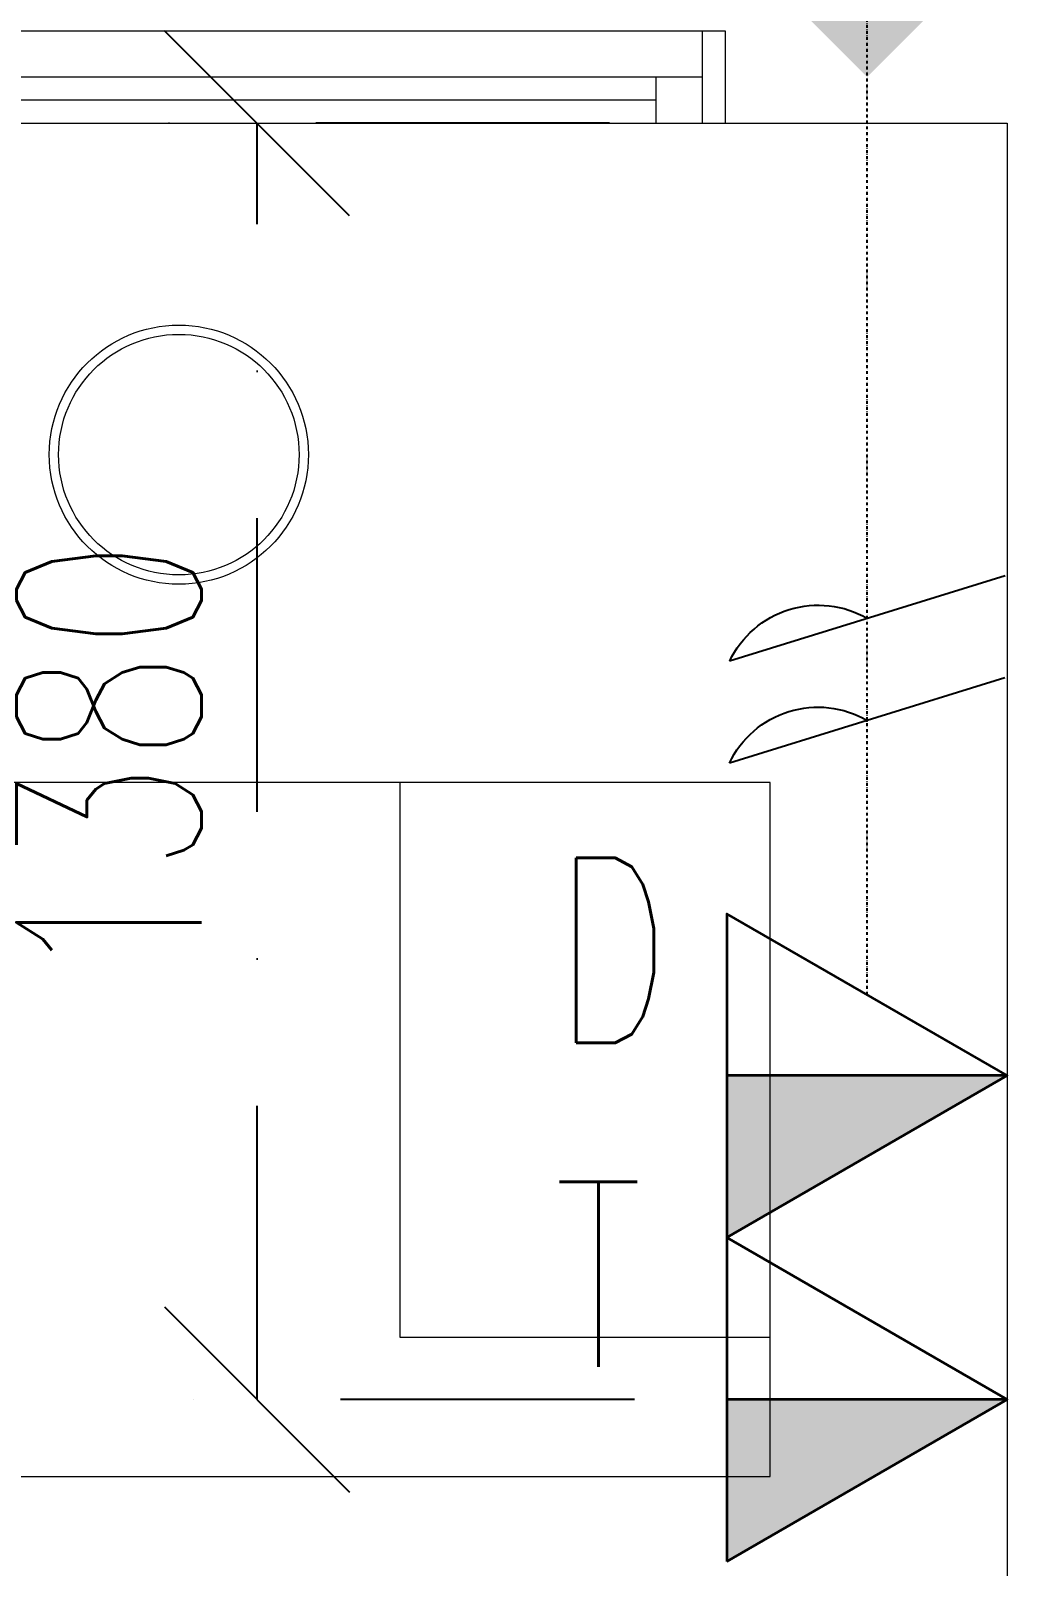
# Model space of a CAD drawing. Header units: inches. Extents: x -12418 to 57169, y -29325 to 19878.
# Drawn here: x 44127 to 45183, y -4407 to -2747 of the extents above; entities that cross this region are included whole.
import ezdxf

# ---------------------------------------------------------------- set-up
doc = ezdxf.new("R2010")
doc.units = ezdxf.units.IN
doc.header["$LTSCALE"] = 25
doc.header["$MEASUREMENT"] = 0
doc.linetypes.add('00-Ground Floor$0$HIDDEN', pattern=[9.525, 6.35, -3.175])
doc.linetypes.add('DASHDOT', pattern=[25.4, 12.7, -6.35, 0, -6.35])
doc.layers.get('0').update_dxf_attribs({"color": 8})
doc.layers.get('Defpoints').update_dxf_attribs({"color": 8})
doc.layers.add('0 @ 50', color=8, linetype='Continuous')
doc.layers.add('T-WIRE', color=140, linetype='Continuous')
for name, color, linetype, lineweight in [('00-Ground Floor$0$Aluminum', 251, 'Continuous', 5), ('00-Ground Floor$0$LOADING', 253, 'Continuous', 5), ('00-Ground Floor$0$Walls', 251, 'Continuous', 5), ('E-LITE-CLNG-CNDT', 6, 'DASHDOT', 35), ('T-DATA-CLNG-COND', 51, 'DASHDOT', 25), ('T-DATA-CLNG-COND @ 100', 51, 'DASHDOT', 25), ('T-DATA-DEVC-TYPE', 2, 'Continuous', 25), ('T-DATA-DIM', 251, 'DASHDOT', 25), ('T-DATA-WALL @ 100', 33, 'Continuous', 35)]:
    doc.layers.add(name, color=color, linetype=linetype, lineweight=lineweight)
doc.styles.add('DC_Simplex', font='SIMPLEX.shx', dxfattribs={"width": 0.7})
doc.dimstyles.new('DevCad-MM', dxfattribs={"dimscale": 0.01, "dimtxt": 2, "dimasz": 2, "dimexe": 1, "dimexo": 1, "dimgap": 0.6, "dimtad": 1, "dimdec": 0, "dimrnd": 10, "dimzin": 1, "dimdsep": 46, "dimtxsty": 'DC_Simplex', "dimblk1": 'OBLIQUE', "dimblk2": 'OBLIQUE', "dimsah": 1, "dimcen": 3, "dimclrd": 256, "dimclre": 256, "dimclrt": 45, "dimadec": 0, "dimazin": 0, "dimtfac": 1, "dimtdec": 0, "dimtix": 1, "dimtmove": 2, "dimatfit": 2, "dimldrblk": 'OBLIQUE', "dimfxl": 1, "dimtolj": 1, "dimtzin": 0, "dimarcsym": 0})

# ---------------------------------------------------------------- blocks, each defined once
blk = doc.blocks.new('00-Ground Floor$0$WM00001-P')
at = {"layer": '00-Ground Floor$0$LOADING'}
for radius in [0.14, 0.13]:
    blk.add_circle((0, 0), radius, dxfattribs=at)
blk = doc.blocks.new('00-Ground Floor$0$GF21043-P')
at = {"color": 0}
for p, q in [((0.8, 0.75), (-0.8, 0.75)), ((-0.8, 0.75), (-0.8, 0)), ((-0.8, 0), (0.8, 0))]:
    blk.add_line(p, q, dxfattribs=at)
at = {"color": 0, "linetype": '00-Ground Floor$0$HIDDEN'}
for p, q in [((-0.8, 0.6), (-0.4, 0.6)), ((-0.4, 0.6), (-0.4, 0))]:
    blk.add_line(p, q, dxfattribs=at)
blk = doc.blocks.new('00-Ground Floor$0$A$C37be4daf')
at = {"layer": '00-Ground Floor$0$Aluminum'}
for p, q in [((1416, 598.2), (216, 598.2)), ((241, 498.2), (241, 598.2)), ((291, 548.2), (291, 598.2)), ((291, 573.2), (1341, 573.2)), ((1391, 548.2), (241, 548.2)), ((1416, 498.2), (216, 498.2))]:
    blk.add_line(p, q, dxfattribs=at)
at = {"layer": '00-Ground Floor$0$Walls'}
blk.add_line((216, 498.2), (216, 598.2), dxfattribs=at)
blk = doc.blocks.new('00-Ground Floor')
at = {"layer": '00-Ground Floor$0$Walls'}
for p, q in [((41799, -2847.4, 0), (45182.9, -2847.4, 0)), ((45182.9, -2847.4, 0), (45182.9, -6847.4, 0))]:
    blk.add_line(p, q, dxfattribs=at)
at = {"rotation": 180}
blk.add_blockref('00-Ground Floor$0$A$C37be4daf', (45094.1, -2249.2, 0), dxfattribs=at)
at = {"layer": '00-Ground Floor$0$LOADING', "extrusion": (-2.24019e-05, -2.3453e-18, -1), "xscale": -1000, "yscale": 1000, "zscale": 1000, "rotation": 179.9999999999996}
blk.add_blockref('00-Ground Floor$0$WM00001-P', (-44287.4, -3205.6, -1), dxfattribs=at)
at = {"layer": '00-Ground Floor$0$LOADING', "extrusion": (2.24019e-05, 2.34868e-18, 1), "xscale": 1000, "yscale": 1000, "zscale": 1000, "rotation": 180}
blk.add_blockref('00-Ground Floor$0$GF21043-P', (44126.7, -3559.8, 1), dxfattribs=at)
blk = doc.blocks.new('*U26')
blk.add_hatch(color=254).paths.add_polyline_path([(-3.031, 1.75), (-3.031, 0), (0, 0)])
blk.add_line((0, 0), (-3.031, 0))
blk.add_lwpolyline([(-3.031, 1.75), (0, 0), (-3.031, -1.75)], close=True)
at = {"layer": 'T-DATA-DEVC-TYPE', "style": 'DC_Simplex', "width": 0.7, "flags": 8}
blk.add_attdef('DC_TYPE', (2.682, 5.634), '', height=2, rotation=360, dxfattribs=at)
blk = doc.blocks.new('*U73')
blk.add_hatch(color=256).paths.add_polyline_path([(0, -1), (1, 0), (0, 1)])
blk = doc.blocks.new('W-TEL')
blk.add_line((-66, -212.7), (66, 212.7))
blk.add_arc((130.7, 76), 151.2, 115.3301, 210.179)
blk = doc.blocks.new('*U119')
at = {"layer": 'T-WIRE', "xscale": -0.006999999999825377, "yscale": 0.006999999999970897, "zscale": 0.006999999999999999}
for p in [(0, 0), (1.102, -0.003)]:
    blk.add_blockref('W-TEL', p, dxfattribs=at)
blk = doc.blocks.new('_OBLIQUE')
at = {"color": 0, "linetype": 'ByBlock'}
blk.add_line((-0.5, -0.5), (0.5, 0.5), dxfattribs=at)
blk = doc.blocks.new('*D184')
at = {"layer": 'Defpoints', "color": 0, "transparency": 16777216}
for p in [(44371.9, -2847.4), (44853.1, -2847.4, 0), (44879.8, -4226.7, 0)]:
    blk.add_point(p, dxfattribs=at)
at = {"layer": 'T-DATA-DIM', "lineweight": -2, "transparency": 16777216}
for p, q in [((44753.1, -2847.4), (44271.9, -2847.4)), ((44371.9, -4226.7), (44371.9, -2847.4)), ((44779.8, -4226.7), (44271.9, -4226.7))]:
    blk.add_line(p, q, dxfattribs=at)
at = {"layer": 'T-DATA-DIM', "lineweight": -2, "transparency": 16777216, "xscale": 200, "yscale": 200, "zscale": 200}
for p, rotation in [((44371.9, -2847.4), 90), ((44371.9, -4226.7), 270)]:
    blk.add_blockref('_OBLIQUE', p, dxfattribs=dict(at, rotation=rotation))
at = {"layer": 'T-DATA-DIM', "color": 45, "transparency": 16777216, "insert": (44211.9, -3537.1), "char_height": 200, "attachment_point": 5, "rotation": 90, "style": 'DC_Simplex'}
blk.add_mtext('\\A1;1380', dxfattribs=at)

msp = doc.modelspace()

# ---------------------------------------------------------------- linework, layer by layer
at = {"layer": 'T-DATA-CLNG-COND', "ltscale": 0.01, "elevation": 0}
msp.add_lwpolyline([(45031.4, -3789.2), (45031.4, -2697.4)], dxfattribs=at)

# ---------------------------------------------------------------- block references
at = {"layer": '0 @ 50', "xscale": 100, "yscale": 100, "zscale": 100, "rotation": 89.99501565157598}
msp.add_blockref('*U119', (45031.4, -3492.8, 0), dxfattribs=at)
at = {"layer": 'E-LITE-CLNG-CNDT'}
msp.add_blockref('00-Ground Floor', (0, 0), dxfattribs=at)
at = {"layer": 'T-DATA-CLNG-COND @ 100', "xscale": -100, "yscale": 100, "zscale": 100, "rotation": 90.00000000001782}
msp.add_blockref('*U73', (45031.4, -2697.4), dxfattribs=at)
at = {"layer": 'T-DATA-WALL @ 100'}
ref = msp.add_blockref('*U26', (45182.9, -3876.7, 0), dxfattribs=dict(at, xscale=-100, yscale=100, zscale=100, rotation=180))
ref.add_attrib('DC_TYPE', 'D', (44693, -3841.4, 0), dxfattribs={"layer": 'T-DATA-DEVC-TYPE', "height": 200, "style": 'DC_Simplex', "width": 0.7, "flags": 8})
ref = msp.add_blockref('*U26', (45182.9, -4226.7, 0), dxfattribs=dict(at, xscale=-100, yscale=100, zscale=100, rotation=180))
ref.add_attrib('DC_TYPE', 'T', (44693, -4191.4, 0), dxfattribs={"layer": 'T-DATA-DEVC-TYPE', "height": 200, "style": 'DC_Simplex', "width": 0.7, "flags": 8})

# ---------------------------------------------------------------- dimensions: what is measured, and where the dimension line sits
at = {"layer": 'T-DATA-DIM'}
dim = msp.add_linear_dim(base=(44371.9, -2847.4), p1=(44879.8, -4226.7, 0), p2=(44853.1, -2847.4, 0), angle=90, dimstyle='DevCad-MM', dxfattribs=at)
dim.commit()
dim.dimension.update_dxf_attribs({"geometry": '*D184', "text_midpoint": (44211.9, -3537.1)})

doc.saveas('drawing.dxf')
